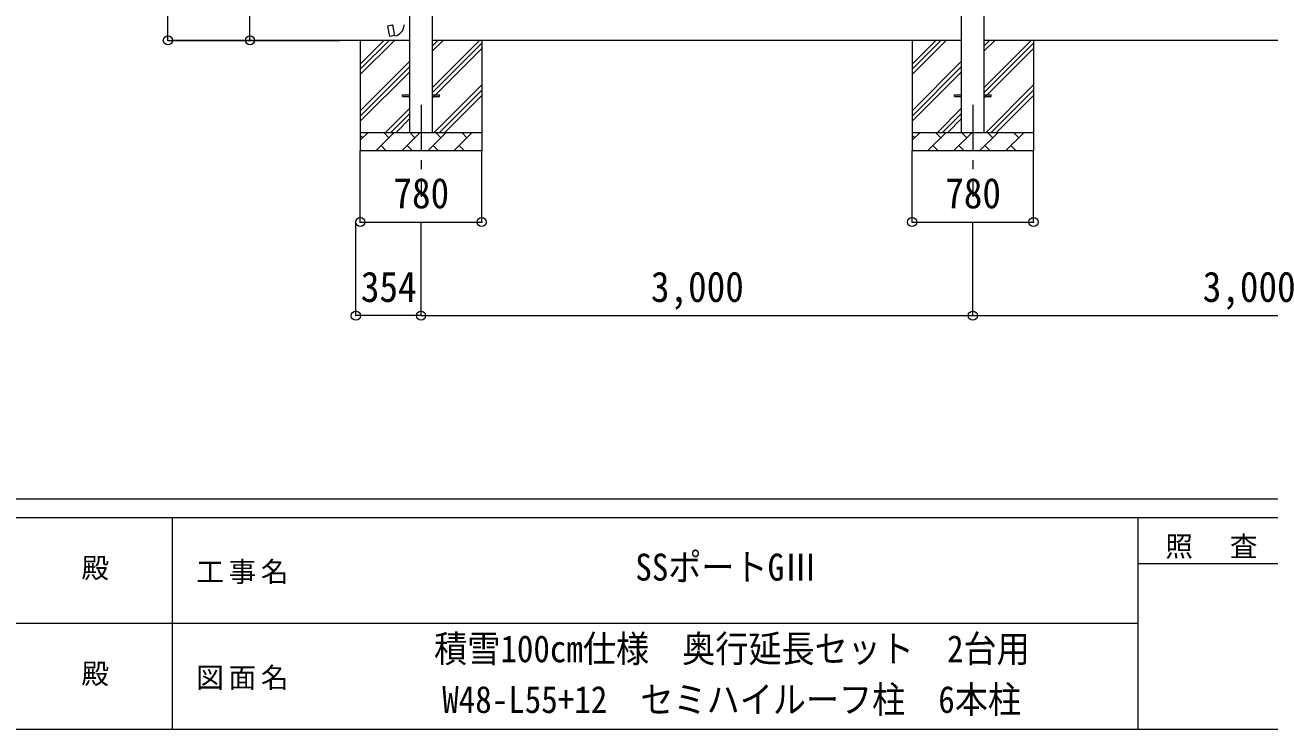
# Model space of a CAD drawing. Units: millimetres at full size, sheet at 1:50. Extents: x -14053 to 14053, y -9700 to 9700.
# Drawn here: x -1548 to 5216, y -9700 to -5875 of the extents above; entities that cross this region are included whole.
import ezdxf
from ezdxf.enums import TextEntityAlignment as Align

# ---------------------------------------------------------------- set-up
doc = ezdxf.new("R2010")
doc.units = ezdxf.units.MM
doc.header["$LTSCALE"] = 50
doc.header["$PDMODE"] = 32
doc.header["$PDSIZE"] = 50
doc.linetypes.add('CHAIN1', pattern=[8, 5, -1, 1, -1])
for name, color, linetype, lineweight in [('0-0_0', 7, 'Continuous', 9), ('0-1_Defpoints', 4, 'Continuous', 9), ('0-2_TEXT1', 7, 'Continuous', 9), ('0-6_PARTS1', 6, 'Continuous', 9), ('F-0', 7, 'Continuous', 9)]:
    doc.layers.add(name, color=color, linetype=linetype, lineweight=lineweight)
doc.styles.add('ＭＳ ゴシック', font='')
doc.styles.get('ＭＳ ゴシック').set_extended_font_data('MS Gothic')

msp = doc.modelspace()

# ---------------------------------------------------------------- linework, layer by layer
at = {"layer": '0-0_0'}
for p, q in [((543, -5958.82), (-752.79, -5958.82)), ((275.5, -5958.82), (275.5, -6558.82)), ((275.5, -6143.87), (460.55, -5958.82)), ((275.5, -6115.59), (432.27, -5958.82)), ((275.5, -6087.3), (403.98, -5958.82)), ((3543, -5958.82), (668, -5958.82)), ((668, -6213.92), (923.1, -5958.82)), ((668, -6015.93), (725.11, -5958.82)), ((668, -5987.64), (696.83, -5958.82)), ((668, -6242.2), (935.5, -5974.7)), ((668, -6270.49), (935.5, -6002.99)), ((935.5, -5958.82), (935.5, -6558.82)), ((3275.5, -5958.82), (3275.5, -6558.82)), ((3275.5, -6143.87), (3460.55, -5958.82)), ((3275.5, -6115.59), (3432.27, -5958.82)), ((3275.5, -6087.3), (3403.98, -5958.82)), ((6543, -5958.82), (3668, -5958.82)), ((3668, -6213.92), (3923.1, -5958.82)), ((3668, -6015.93), (3725.11, -5958.82)), ((3668, -5987.64), (3696.83, -5958.82)), ((3668, -6242.2), (3935.5, -5974.7)), ((3668, -6270.49), (3935.5, -6002.99)), ((3935.5, -5958.82), (3935.5, -6558.82)), ((275.5, -6341.86), (543, -6074.36)), ((3275.5, -6341.86), (3543, -6074.36)), ((275.5, -6370.14), (543, -6102.64)), ((275.5, -6398.43), (543, -6130.93)), ((3275.5, -6370.14), (3543, -6102.64)), ((3275.5, -6398.43), (3543, -6130.93)), ((677.66, -6458.82), (935.5, -6200.98)), ((3677.66, -6458.82), (3935.5, -6200.98)), ((705.94, -6458.82), (935.5, -6229.26)), ((734.23, -6458.82), (935.5, -6257.55)), ((3705.94, -6458.82), (3935.5, -6229.26)), ((3734.23, -6458.82), (3935.5, -6257.55)), ((413.1, -6458.82), (543, -6328.92)), ((441.39, -6458.82), (543, -6357.2)), ((3413.1, -6458.82), (3543, -6328.92)), ((3441.39, -6458.82), (3543, -6357.2)), ((469.67, -6458.82), (543, -6385.49)), ((3469.67, -6458.82), (3543, -6385.49)), ((275.5, -6458.82), (935.5, -6458.82)), ((275.5, -6501.71), (318.4, -6458.82)), ((289.84, -6487.37), (275.5, -6473.03)), ((359.82, -6558.82), (459.82, -6458.82)), ((431.26, -6487.37), (402.71, -6458.82)), ((501.24, -6558.82), (601.24, -6458.82)), ((572.69, -6487.37), (544.13, -6458.82)), ((642.66, -6558.82), (742.66, -6458.82)), ((714.11, -6487.37), (685.55, -6458.82)), ((784.08, -6558.82), (884.08, -6458.82)), ((855.53, -6487.37), (826.97, -6458.82)), ((932.22, -6458.82), (935.5, -6455.54)), ((3275.5, -6458.82), (3935.5, -6458.82)), ((3275.5, -6501.71), (3318.4, -6458.82)), ((3289.84, -6487.37), (3275.5, -6473.03)), ((3359.82, -6558.82), (3459.82, -6458.82)), ((3431.26, -6487.37), (3402.71, -6458.82)), ((3501.24, -6558.82), (3601.24, -6458.82)), ((3572.69, -6487.37), (3544.13, -6458.82)), ((3642.66, -6558.82), (3742.66, -6458.82)), ((3714.11, -6487.37), (3685.55, -6458.82)), ((3784.08, -6558.82), (3884.08, -6458.82)), ((3855.53, -6487.37), (3826.97, -6458.82)), ((3932.22, -6458.82), (3935.5, -6455.54)), ((935.5, -6558.82), (275.5, -6558.82)), ((388.37, -6530.27), (416.92, -6558.82)), ((529.79, -6530.27), (558.35, -6558.82)), ((671.21, -6530.27), (699.77, -6558.82)), ((812.63, -6530.27), (841.19, -6558.82)), ((3935.5, -6558.82), (3275.5, -6558.82)), ((3388.37, -6530.27), (3416.92, -6558.82)), ((3529.79, -6530.27), (3558.35, -6558.82)), ((3671.21, -6530.27), (3699.77, -6558.82)), ((3812.63, -6530.27), (3841.19, -6558.82))]:
    msp.add_line(p, q, dxfattribs=at)
at = {"layer": '0-1_Defpoints'}
for p, q in [((3543, -3418.46), (3543, -6458.82)), ((3668, -6458.82), (3668, -3418.46)), ((543, -3461.32), (543, -6458.82)), ((668, -6458.82), (668, -3461.32)), ((505.5, -6254.32), (543, -6254.32)), ((505.5, -6263.32), (505.5, -6254.32)), ((505.5, -6263.32), (543, -6263.32)), ((668, -6254.32), (705.5, -6254.32)), ((668, -6263.32), (705.5, -6263.32)), ((705.5, -6263.32), (705.5, -6254.32)), ((3505.5, -6254.32), (3543, -6254.32)), ((3505.5, -6263.32), (3505.5, -6254.32)), ((3505.5, -6263.32), (3543, -6263.32)), ((3668, -6254.32), (3705.5, -6254.32)), ((3668, -6263.32), (3705.5, -6263.32)), ((3705.5, -6263.32), (3705.5, -6254.32))]:
    msp.add_line(p, q, dxfattribs=at)
at = {"layer": '0-1_Defpoints', "color": 7, "linetype": 'CHAIN1'}
for p, q in [((605.5, -6308.82), (605.5, -6808.82)), ((3605.5, -6308.82), (3605.5, -6808.82))]:
    msp.add_line(p, q, dxfattribs=at)
at = {"layer": '0-2_TEXT1'}
for p, q in [((424.54, -5881.2), (423.73, -5882.37)), ((423.73, -5882.37), (433.35, -5936.93)), ((452.41, -5875.95), (424.54, -5881.2)), ((437.28, -5878.59), (437.07, -5878.84)), ((462.77, -5933.24), (452.63, -5875.77)), ((452.66, -5874.95), (452.66, -5875.65)), ((513.19, -5874.69), (513.12, -5876.85)), ((447.38, -5935.84), (447.1, -5935.68)), ((463.07, -5934.01), (462.83, -5933.34))]:
    msp.add_line(p, q, dxfattribs=at)
for points in [[(439.53, -5878.38), (439.25, -5878.22), (437.28, -5878.59)], [(462.5, -5933.15), (434.51, -5937.75), (433.35, -5936.93)], [(449.56, -5935.28), (449.35, -5935.51), (447.38, -5935.84)]]:
    msp.add_lwpolyline(points, dxfattribs=at)
for centre, radius, start, end in [((452.36, -5875.65), 0.3, 280.66842, 0), ((452.86, -5874.95), 0.2, 100, 180), ((452.85, -5874.75), 60.3, 279.96938, 358), ((462.55, -5933.45), 0.3, 20, 99.33158), ((463.26, -5933.94), 0.2, 200, 279.96938)]:
    msp.add_arc(centre, radius, start, end, dxfattribs=at)
at = {"layer": '0-6_PARTS1'}
for p, q in [((-770.44, -5958.82), (-770.44, -3107.82)), ((-324.57, -5958.82), (-324.57, -3458.82)), ((-770.44, -5958.82), (161.82, -5958.82)), ((-324.57, -5958.82), (161.82, -5958.82)), ((275.5, -6945.58), (275.5, -6558.82)), ((935.5, -6945.58), (935.5, -6558.82)), ((3275.5, -6945.58), (3275.5, -6558.82)), ((3935.5, -6945.58), (3935.5, -6558.82)), ((251.5, -7454.03), (251.5, -6945.58)), ((275.5, -6945.58), (935.5, -6945.58)), ((605.5, -7454.03), (605.5, -6945.58)), ((3275.5, -6945.58), (3935.5, -6945.58)), ((3605.5, -7454.03), (3605.5, -6945.58)), ((605.5, -7454.03), (251.5, -7454.03)), ((605.5, -7454.03), (3605.5, -7454.03)), ((3605.5, -7454.03), (6605.5, -7454.03))]:
    msp.add_line(p, q, dxfattribs=at)
for p in [(-770.44, -5958.82), (-324.57, -5958.82), (275.5, -6945.58), (935.5, -6945.58), (3275.5, -6945.58), (3935.5, -6945.58), (251.5, -7454.03), (605.5, -7454.03), (3605.5, -7454.03)]:
    msp.add_point(p, dxfattribs=at)
at = {"layer": 'F-0', "color": 5, "lineweight": 5}
for p, q in [((-14053.43, -8450), (13346.57, -8450)), ((-14053.43, -8550), (8901.98, -8550)), ((-748.03, -8550), (-748.03, -9700)), ((4501.97, -8550), (4501.97, -9700)), ((4501.97, -8800), (7501.97, -8800)), ((-5748.03, -9125), (4501.97, -9125)), ((-14053.43, -9700), (13346.57, -9700))]:
    msp.add_line(p, q, dxfattribs=at)

# ---------------------------------------------------------------- texts
at = {"layer": '0-6_PARTS1', "color": 7, "style": 'ＭＳ ゴシック', "width": 0.9}
for s, p in [('780', (455.5, -6920.58)), ('780', (3455.5, -6920.58)), ('354', (278.5, -7429.03)), ('3,000', (1855.5, -7429.03)), ('3,000', (4855.5, -7429.03))]:
    msp.add_text(s, height=165, dxfattribs=at).set_placement(p, align=Align.BOTTOM_LEFT)
at = {"layer": 'F-0', "style": 'ＭＳ ゴシック', "width": 0.9}
for s, p in [('SSポートGⅢ', (1770.72, -8937.5)), ('積雪100cm仕様\u3000奥行延長セット\u30002台用', (676.97, -9380.76)), ('W48-L55+12\u3000セミハイルーフ柱\u30006本柱', (720.72, -9656.45))]:
    msp.add_text(s, height=146.6, dxfattribs=at).set_placement(p, align=Align.BOTTOM_LEFT)
at = {"layer": 'F-0', "style": 'ＭＳ ゴシック'}
for p in [(-1240.88, -8912.5), (-1240.88, -9487.5)]:
    msp.add_text('殿', height=110, dxfattribs=at).set_placement(p, align=Align.BOTTOM_LEFT)
at = {"layer": 'F-0', "char_height": 110, "attachment_point": 7, "style": 'ＭＳ ゴシック'}
for s, insert in [('\\T1.17;照\u3000査', (4651.98, -8775)), ('\\T1.17;工事名', (-616.19, -8912.5)), ('\\T1.17;図面名', (-616.19, -9487.5))]:
    msp.add_mtext(s, dxfattribs=dict(at, insert=insert))

doc.saveas('drawing.dxf')
